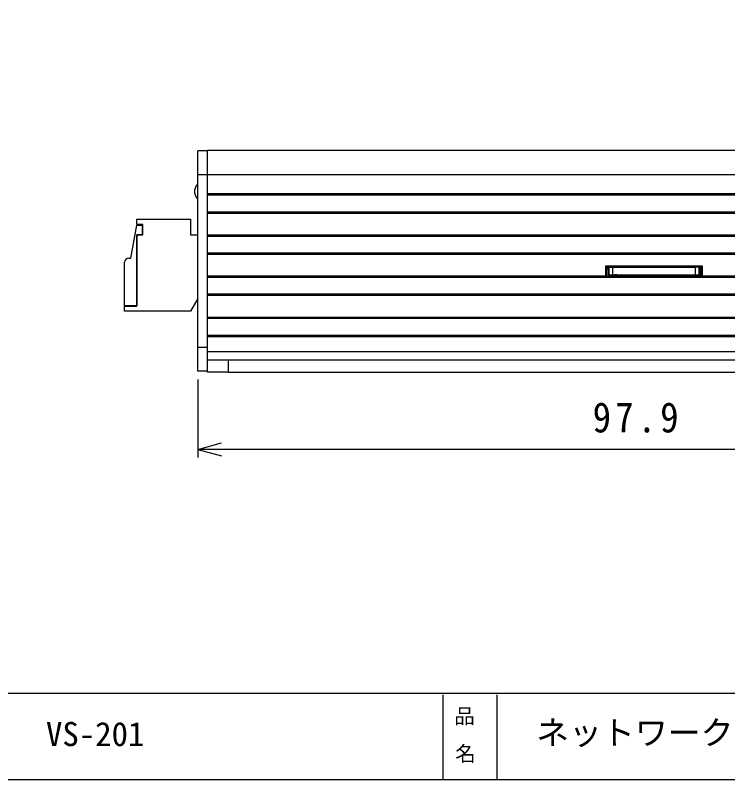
# Model space of a CAD drawing. Units: millimetres on the paper. Extents: x -142 to 142, y -95 to 95.
# Drawn here: x -31.5 to 55.2, y -94.8 to -1.9 of the extents above; entities that cross this region are included whole.
import ezdxf
from ezdxf.enums import TextEntityAlignment as Align

# ---------------------------------------------------------------- set-up
doc = ezdxf.new("R2010")
doc.units = ezdxf.units.MM
for name, color, linetype in [('0-0_0', 4, 'Continuous'), ('0-1_外形線', 7, 'Continuous'), ('0-3_枠', 7, 'Continuous')]:
    doc.layers.add(name, color=color, linetype=linetype)
doc.styles.add('ＭＳ ゴシック', font='')
doc.styles.get('ＭＳ ゴシック').set_extended_font_data('MS Gothic')

msp = doc.modelspace()

# ---------------------------------------------------------------- linework, layer by layer
at = {"layer": '0-0_0'}
for p, q in [((-9.3, -21.281), (-9.3, -18.381)), ((-8.1, -18.381), (-9.3, -18.381)), ((-8.1, -18.281), (87.4, -18.281)), ((-8.1, -21.281), (-8.1, -18.281)), ((-8.1, -21.281), (-9.3, -21.281)), ((87.4, -21.281), (-8.1, -21.281)), ((-8.1, -23.581), (-8.1, -21.281)), ((-8.1, -23.581), (87.4, -23.581)), ((-8.1, -23.754), (-8.1, -23.581)), ((-8.1, -25.808), (-8.1, -23.754)), ((87.4, -23.781), (-8.1, -23.781)), ((-8.1, -25.781), (87.4, -25.781)), ((-8.1, -25.981), (-8.1, -25.808)), ((87.4, -25.981), (-8.1, -25.981)), ((-8.1, -28.581), (-8.1, -25.981)), ((-16.06, -28.571), (-16.06, -28.581)), ((-8.1, -28.581), (87.4, -28.581)), ((-8.1, -28.754), (-8.1, -28.581)), ((-8.1, -30.808), (-8.1, -28.754)), ((87.4, -28.781), (-8.1, -28.781)), ((-8.1, -30.781), (87.4, -30.781)), ((-8.1, -33.581), (-8.1, -30.981)), ((40.3, -32.531), (40.675, -32.531)), ((40.675, -32.511), (41.175, -32.511)), ((51.175, -32.511), (51.175, -33.461)), ((51.675, -32.511), (51.175, -32.511)), ((51.675, -33.461), (51.675, -32.511)), ((51.675, -32.531), (52.1, -32.531)), ((40.675, -32.651), (40.3, -32.651)), ((40.4, -32.681), (40.4, -33.781)), ((40.415, -32.681), (40.675, -32.681)), ((40.6, -32.681), (40.6, -33.581)), ((40.675, -32.981), (40.6, -32.981)), ((40.6, -33.104), (40.675, -33.063)), ((40.6, -33.176), (40.675, -33.136)), ((52.1, -32.651), (51.675, -32.651)), ((51.675, -32.681), (51.935, -32.681)), ((51.675, -32.731), (51.75, -32.731)), ((51.75, -32.681), (51.75, -33.581)), ((51.935, -32.681), (51.95, -32.681)), ((-8.1, -33.581), (40.3, -33.581)), ((-8.1, -33.754), (-8.1, -33.581)), ((-8.1, -35.808), (-8.1, -33.754)), ((40.3, -33.781), (-8.1, -33.781)), ((40.3, -33.581), (40.3, -33.781)), ((52.1, -33.781), (40.3, -33.781)), ((40.6, -33.581), (40.4, -33.781)), ((40.6, -33.581), (47.1, -33.581)), ((40.629, -33.481), (41.005, -33.481)), ((40.9, -33.581), (40.9, -33.481)), ((41.005, -33.461), (41.005, -33.481)), ((41.05, -33.483), (41.05, -33.461)), ((41.175, -33.461), (51.175, -33.461)), ((41.4, -33.581), (41.4, -33.471)), ((41.55, -33.581), (41.55, -33.471)), ((41.63, -33.581), (41.63, -33.471)), ((41.675, -33.486), (41.675, -33.461)), ((50.175, -33.486), (41.675, -33.486)), ((41.77, -33.486), (41.77, -33.581)), ((41.85, -33.581), (41.85, -33.486)), ((42, -33.581), (42, -33.486)), ((42.5, -33.581), (42.5, -33.486)), ((42.5, -33.531), (42.65, -33.531)), ((42.65, -33.581), (42.65, -33.486)), ((42.73, -33.581), (42.73, -33.486)), ((42.87, -33.486), (42.87, -33.581)), ((42.95, -33.581), (42.95, -33.486)), ((42.95, -33.531), (43.1, -33.531)), ((43.1, -33.581), (43.1, -33.486)), ((43.6, -33.581), (43.6, -33.486)), ((43.6, -33.531), (43.75, -33.531)), ((43.736, -33.581), (43.75, -33.533)), ((43.75, -33.581), (43.75, -33.486)), ((43.83, -33.581), (43.83, -33.486)), ((43.97, -33.486), (43.97, -33.581)), ((44.05, -33.581), (44.05, -33.486)), ((44.05, -33.531), (44.2, -33.531)), ((44.05, -33.533), (44.063, -33.581)), ((44.2, -33.581), (44.2, -33.486)), ((44.7, -33.581), (44.7, -33.486)), ((44.7, -33.531), (44.85, -33.531)), ((44.85, -33.581), (44.85, -33.486)), ((44.93, -33.581), (44.93, -33.486)), ((45.07, -33.486), (45.07, -33.581)), ((45.15, -33.581), (45.15, -33.486)), ((45.15, -33.531), (45.3, -33.531)), ((45.3, -33.581), (45.3, -33.486)), ((45.8, -33.581), (45.8, -33.486)), ((45.8, -33.531), (45.95, -33.531)), ((45.936, -33.581), (45.95, -33.533)), ((45.95, -33.581), (45.95, -33.486)), ((46.03, -33.581), (46.03, -33.486)), ((46.17, -33.486), (46.17, -33.581)), ((46.25, -33.581), (46.25, -33.486)), ((46.25, -33.531), (46.4, -33.531)), ((46.25, -33.533), (46.263, -33.581)), ((46.4, -33.581), (46.4, -33.486)), ((46.9, -33.581), (46.9, -33.486)), ((46.9, -33.531), (47.05, -33.531)), ((47.05, -33.581), (47.05, -33.486)), ((47.13, -33.581), (47.13, -33.486)), ((47.27, -33.486), (47.27, -33.581)), ((47.35, -33.581), (47.35, -33.486)), ((47.35, -33.531), (47.5, -33.531)), ((47.5, -33.581), (47.5, -33.486)), ((48, -33.581), (48, -33.486)), ((48, -33.531), (48.15, -33.531)), ((48.15, -33.581), (48.15, -33.486)), ((48.23, -33.581), (48.23, -33.486)), ((48.37, -33.486), (48.37, -33.581)), ((48.45, -33.581), (48.45, -33.486)), ((48.45, -33.531), (48.6, -33.531)), ((48.6, -33.581), (48.6, -33.486)), ((49.1, -33.581), (49.1, -33.486)), ((49.1, -33.531), (49.25, -33.531)), ((49.25, -33.581), (49.25, -33.486)), ((49.33, -33.581), (49.33, -33.486)), ((49.47, -33.486), (49.47, -33.581)), ((49.55, -33.581), (49.55, -33.486)), ((49.55, -33.531), (49.7, -33.531)), ((49.7, -33.581), (49.7, -33.486)), ((50.175, -33.461), (50.175, -33.486)), ((50.45, -33.581), (50.45, -33.461)), ((50.75, -33.581), (50.75, -33.461)), ((51.059, -33.581), (50.937, -33.781)), ((51.059, -33.581), (51.55, -33.581)), ((51.175, -33.461), (51.675, -33.461)), ((51.25, -33.461), (51.25, -33.581)), ((51.55, -33.581), (51.55, -33.781)), ((51.65, -33.581), (51.65, -33.461)), ((-8.1, -35.781), (87.4, -35.781)), ((-8.1, -35.981), (-8.1, -35.808)), ((87.4, -35.981), (-8.1, -35.981)), ((-8.1, -38.581), (-8.1, -35.981)), ((-17.023, -37.281), (-17.03, -37.231)), ((-16.7, -37.231), (-16.71, -37.231)), ((-8.1, -38.581), (87.4, -38.581)), ((-8.1, -38.754), (-8.1, -38.581)), ((-8.1, -40.808), (-8.1, -38.754)), ((87.4, -38.781), (-8.1, -38.781)), ((-8.1, -40.781), (87.4, -40.781)), ((-8.1, -40.981), (-8.1, -40.808)), ((87.4, -40.981), (-8.1, -40.981)), ((-8.1, -42.781), (-8.1, -40.981)), ((-8.1, -42.781), (87.4, -42.781)), ((-8.1, -43.781), (-8.1, -42.781)), ((-5.6, -43.781), (-5.6, -45.281)), ((-5.6, -43.781), (84.9, -43.781)), ((-5.6, -45.281), (-8.1, -45.281)), ((-5.6, -45.281), (84.9, -45.281)), ((-9.3, -46.181), (-9.3, -55.673)), ((88.6, -54.673), (-9.3, -54.673))]:
    msp.add_line(p, q, dxfattribs=at)
at = {"layer": '0-0_0', "color": 7}
for q in [(-6.403, -53.897), (-6.403, -55.449)]:
    msp.add_line((-9.3, -54.673), q, dxfattribs=at)
at = {"layer": '0-0_0'}
for points in [[(-8.1, -42.281), (-9.3, -42.281), (-9.3, -21.281)], [(-9.3, -22.404), (-9.334, -22.444), (-9.365, -22.482), (-9.395, -22.52), (-9.424, -22.556), (-9.451, -22.591), (-9.476, -22.626), (-9.5, -22.66), (-9.522, -22.694), (-9.543, -22.728), (-9.562, -22.763), (-9.579, -22.798), (-9.595, -22.833), (-9.61, -22.868), (-9.623, -22.903), (-9.635, -22.938), (-9.646, -22.972), (-9.656, -23.007), (-9.664, -23.04), (-9.672, -23.073), (-9.679, -23.105), (-9.684, -23.137), (-9.689, -23.168), (-9.693, -23.199), (-9.696, -23.23), (-9.698, -23.26), (-9.7, -23.29), (-9.7, -23.32), (-9.7, -23.35), (-9.698, -23.381), (-9.696, -23.411), (-9.693, -23.441), (-9.689, -23.472), (-9.684, -23.504), (-9.679, -23.535), (-9.672, -23.568), (-9.664, -23.6), (-9.656, -23.634), (-9.646, -23.668), (-9.635, -23.703)], [(-9.635, -23.703), (-9.623, -23.737), (-9.61, -23.772), (-9.595, -23.807), (-9.579, -23.843), (-9.562, -23.877), (-9.543, -23.912), (-9.522, -23.946), (-9.5, -23.981), (-9.476, -24.015), (-9.451, -24.049), (-9.424, -24.085), (-9.395, -24.121), (-9.365, -24.158), (-9.334, -24.197), (-9.3, -24.237)], [(-16, -28.581), (-16, -27.331), (-16.7, -27.331), (-16.7, -26.681), (-10.2, -26.681), (-10.2, -28.581), (-9.3, -28.581)], [(-17.7, -31.431), (-17.44, -31.431), (-16.7, -27.431), (-16.06, -27.431), (-16.06, -28.571), (-16.71, -28.571), (-16.71, -37.231), (-18.2, -37.231), (-18.2, -31.931)], [(-9.3, -36.321), (-10.2, -37.881), (-18.2, -37.881), (-18.2, -37.281), (-16.7, -37.281), (-16.7, -28.581), (-16, -28.581)], [(87.4, -30.981), (-8.1, -30.981), (-8.1, -30.808)], [(52.1, -33.581), (52.1, -32.381), (40.3, -32.381), (40.3, -33.581)], [(40.675, -32.511), (40.675, -33.461), (41.175, -33.461)], [(41.175, -33.461), (41.175, -32.511), (51.175, -32.511)], [(40.3, -32.681), (40.4, -32.681), (40.415, -32.681)], [(51.95, -33.781), (51.95, -32.681), (52.1, -32.681)], [(41.675, -33.471), (41.375, -33.471), (41.375, -33.461)], [(42, -33.493), (41.994, -33.487), (41.993, -33.486)], [(47.1, -33.781), (47.1, -33.581), (51.059, -33.581)], [(50.95, -33.581), (50.95, -33.531), (51.25, -33.531)], [(51.55, -33.581), (51.75, -33.581), (51.95, -33.781)], [(87.4, -33.781), (52.1, -33.781), (52.1, -33.581), (59.8, -33.581)], [(-8.1, -45.181), (-9.3, -45.181), (-9.3, -42.281)], [(-8.1, -45.281), (-8.1, -43.781), (-5.6, -43.781)]]:
    msp.add_lwpolyline(points, dxfattribs=at)
msp.add_arc((-17.7, -31.931), 0.5, 90, 180, dxfattribs=at)
at = {"layer": '0-3_枠'}
for p, q in [((141.803, -84.358), (-141.803, -84.354)), ((20.51, -84.522), (20.51, -94.842)), ((27.092, -84.522), (27.092, -94.842))]:
    msp.add_line(p, q, dxfattribs=at)
msp.add_lwpolyline([(-141.803, 94.842), (141.803, 94.842), (141.803, -94.842), (-141.803, -94.842)], close=True, dxfattribs=at)

# ---------------------------------------------------------------- texts
at = {"layer": '0-0_0', "insert": (38.725, -52.673), "char_height": 3.666, "attachment_point": 7, "style": 'ＭＳ ゴシック'}
msp.add_mtext('\\T1.22;\\W0.9;97.9', dxfattribs=at)
at = {"layer": '0-1_外形線', "style": 'ＭＳ ゴシック'}
for s, p in [('ネットワークビデオサーバー', (31.857, -91.469)), ('VS-201', (-27.762, -91.637))]:
    msp.add_text(s, height=2.933, dxfattribs=at).set_placement(p, align=Align.BOTTOM_LEFT)
at = {"layer": '0-3_枠', "style": 'ＭＳ ゴシック'}
for s, p in [('品', (21.897, -88.569)), ('名', (22.011, -93.148))]:
    msp.add_text(s, height=1.833, dxfattribs=at).set_placement(p, align=Align.BOTTOM_LEFT)

doc.saveas('drawing.dxf')
